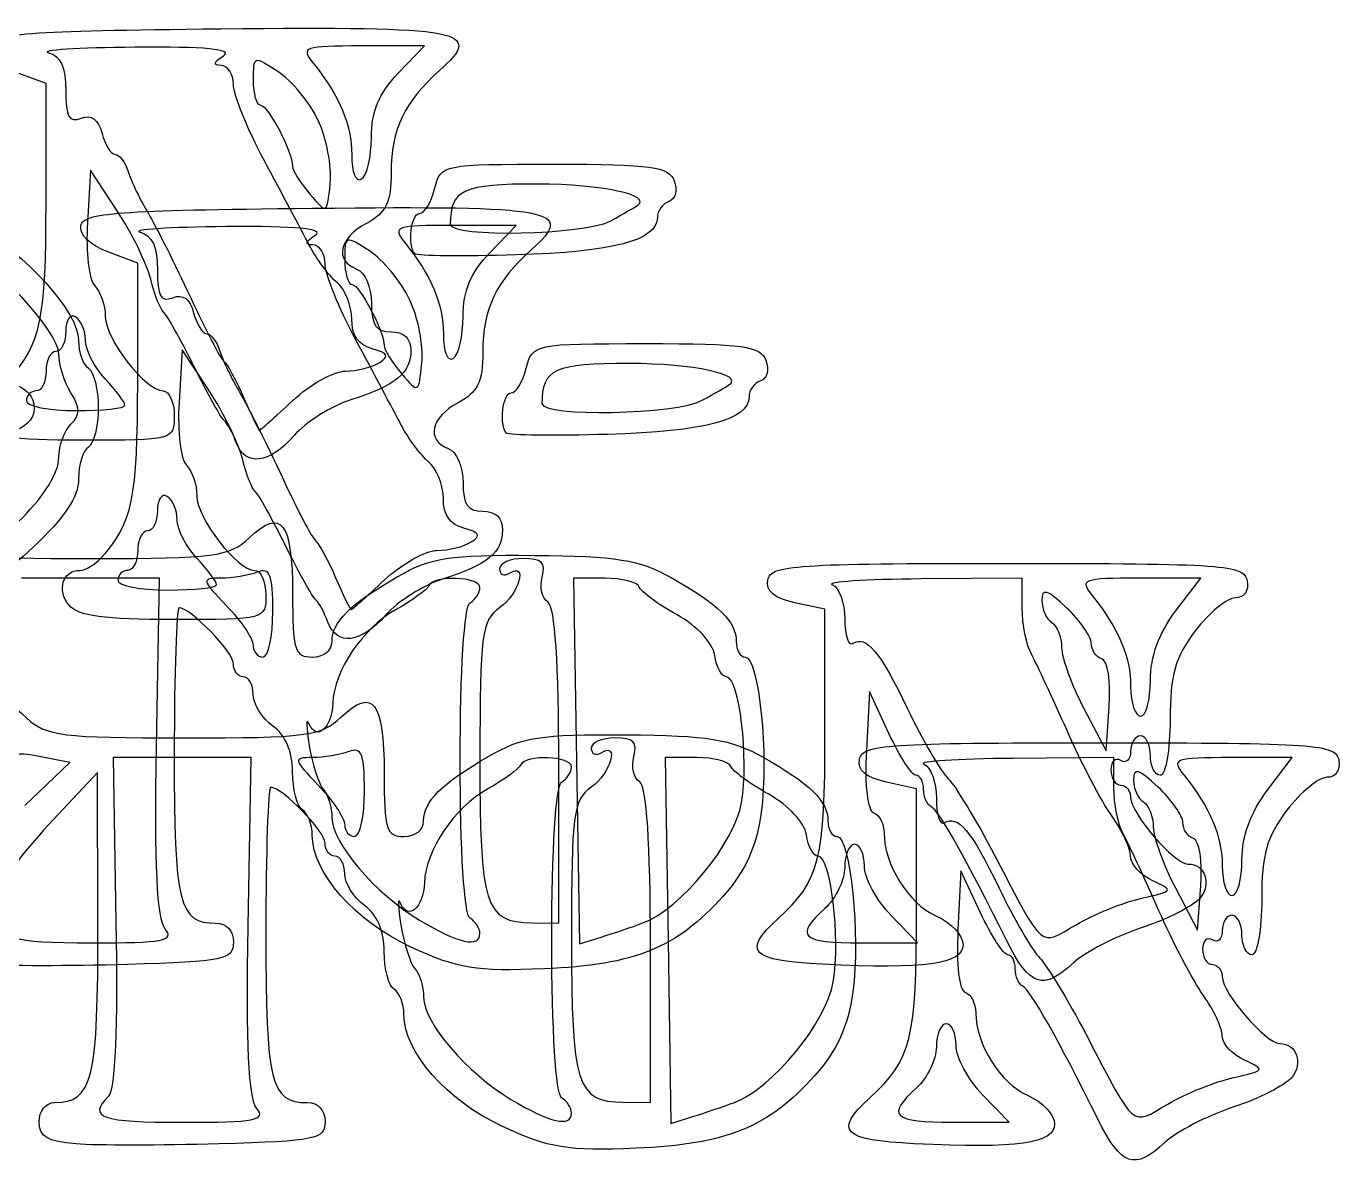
# Model space of a CAD drawing. Extents: x 0.12 to 3.39, y 0.54 to 2.4.
# Drawn here: x 1.0027 to 1.447, y 1.1283 to 1.5153 of the extents above; entities that cross this region are included whole.
import ezdxf

# ---------------------------------------------------------------- set-up
doc = ezdxf.new("R2010")
doc.units = 0
doc.layers.get('0').update_dxf_attribs({"linetype": 'CONTINUOUS'})

msp = doc.modelspace()

# ---------------------------------------------------------------- linework, layer by layer
at = {"color": 7}
for p, q in [((1.137257, 1.508698), (1.116117, 1.508698)), ((1.1283, 1.499348), (1.137257, 1.508698)), ((1.009343, 1.495939), (0.999247, 1.499751)), ((1.009343, 1.455605), (1.009343, 1.495939)), ((1.101281, 1.483597), (1.101281, 1.483597)), ((1.119344, 1.477879), (1.119344, 1.477879)), ((1.024344, 1.466633), (1.023319, 1.448854)), ((1.033379, 1.452933), (1.024344, 1.466633)), ((1.200222, 1.44953), (1.200222, 1.449531)), ((1.168234, 1.448018), (1.147093, 1.448018)), ((1.159277, 1.438668), (1.168234, 1.448018)), ((1.040319, 1.435259), (1.030223, 1.439071)), ((1.134061, 1.43842), (1.134061, 1.43842)), ((1.040319, 1.394925), (1.040319, 1.435259)), ((1.132258, 1.422917), (1.132258, 1.422917)), ((1.15032, 1.417199), (1.15032, 1.417199)), ((1.05532, 1.405953), (1.054295, 1.388174)), ((1.064355, 1.392253), (1.05532, 1.405953)), ((1.03601, 1.38717), (1.03601, 1.38717)), ((1.092677, 1.388698), (1.092677, 1.388698)), ((1.231198, 1.38885), (1.231198, 1.388851)), ((1.165037, 1.37774), (1.165037, 1.37774)), ((1.073648, 1.374527), (1.073649, 1.374527)), ((1.024343, 1.328706), (1.00101, 1.328706)), ((1.047677, 1.328706), (1.024343, 1.328706)), ((1.046689, 1.27173), (1.047677, 1.328706)), ((1.198232, 1.328701), (1.187677, 1.328705)), ((1.187677, 1.328705), (1.188653, 1.266855)), ((1.339343, 1.328698), (1.305177, 1.328434)), ((1.339343, 1.318652), (1.339343, 1.328698)), ((1.399683, 1.328698), (1.378996, 1.328698)), ((1.39118, 1.31755), (1.399683, 1.328698)), ((1.066986, 1.32649), (1.066986, 1.32649)), ((1.123653, 1.328018), (1.123653, 1.328018)), ((1.272677, 1.318168), (1.262492, 1.320405)), ((1.08601, 1.317388), (1.08601, 1.317388)), ((1.272677, 1.276721), (1.272677, 1.318168)), ((1.104625, 1.313847), (1.104625, 1.313847)), ((1.366239, 1.301399), (1.366239, 1.301399)), ((1.382677, 1.294216), (1.382677, 1.294216)), ((1.287677, 1.290364), (1.286655, 1.270427)), ((1.294296, 1.276198), (1.287677, 1.290364)), ((1.360177, 1.284634), (1.367677, 1.270364)), ((1.367677, 1.270364), (1.368739, 1.285288)), ((1.017336, 1.266346), (1.006485, 1.268565)), ((1.006485, 1.268565), (1.006491, 1.268565)), ((1.05532, 1.268026), (1.031986, 1.268026)), ((1.031986, 1.268026), (1.03298, 1.212515)), ((1.078653, 1.268026), (1.05532, 1.268026)), ((1.077665, 1.21105), (1.078653, 1.268026)), ((1.188653, 1.266855), (1.18963, 1.205006)), ((1.229209, 1.268021), (1.218653, 1.268025)), ((1.218653, 1.268025), (1.21963, 1.206175)), ((1.37032, 1.268018), (1.336153, 1.267754)), ((1.37032, 1.257972), (1.37032, 1.268018)), ((1.430659, 1.268018), (1.409973, 1.268018)), ((1.422156, 1.25687), (1.430659, 1.268018)), ((1.002158, 1.251881), (1.017336, 1.266346)), ((1.026733, 1.263018), (1.010193, 1.245285)), ((1.026859, 1.211946), (1.026733, 1.263018)), ((1.182677, 1.212031), (1.182677, 1.265168)), ((1.182677, 1.265168), (1.182677, 1.265168)), ((1.303653, 1.257488), (1.293468, 1.259725)), ((1.116986, 1.256708), (1.116986, 1.256708)), ((1.303653, 1.216041), (1.303653, 1.257488)), ((1.397215, 1.240719), (1.397215, 1.240719)), ((1.413653, 1.233536), (1.413653, 1.233536)), ((1.318653, 1.229684), (1.317631, 1.209747)), ((1.325273, 1.215518), (1.318653, 1.229684)), ((1.391153, 1.223954), (1.398653, 1.209684)), ((1.398653, 1.209684), (1.399715, 1.224608)), ((1.379765, 1.220479), (1.379765, 1.220479)), ((1.303924, 1.205364), (1.294967, 1.214713)), ((1.294967, 1.214713), (1.294967, 1.214713)), ((1.049597, 1.210059), (1.049597, 1.210059)), ((1.17351, 1.212158), (1.182677, 1.212031)), ((1.211113, 1.212116), (1.211114, 1.212116)), ((1.15601, 1.208501), (1.15601, 1.208501)), ((1.18963, 1.205006), (1.196986, 1.207297)), ((1.213653, 1.151351), (1.213653, 1.204488)), ((1.213653, 1.204488), (1.213653, 1.204488)), ((1.21963, 1.206175), (1.220606, 1.144326)), ((1.284967, 1.205364), (1.303924, 1.205364)), ((1.334032, 1.206277), (1.334032, 1.206277)), ((1.410741, 1.159799), (1.410741, 1.159799)), ((1.204486, 1.151478), (1.213653, 1.151351)), ((1.242089, 1.151436), (1.24209, 1.151436)), ((1.3349, 1.144684), (1.325943, 1.154033)), ((1.325943, 1.154033), (1.325943, 1.154033)), ((1.080573, 1.149379), (1.080573, 1.149379)), ((1.186986, 1.147821), (1.186986, 1.147821)), ((1.220606, 1.144326), (1.227963, 1.146617)), ((1.315943, 1.144684), (1.3349, 1.144684)), ((1.365008, 1.145597), (1.365008, 1.145597)), ((1.019487, 1.137386), (1.019487, 1.137386))]:
    msp.add_line(p, q, dxfattribs=at)
for points in [[(1.06838, 1.51449), (1.150838, 1.51534), (1.157625, 1.51405), (1.142377, 1.50042)], [(0.990124, 1.508628), (0.990958, 1.512959), (1.00231, 1.513809), (1.06838, 1.51449)], [(1.039344, 1.50826), (1.020094, 1.508075), (1.006969, 1.507239), (1.010177, 1.5064)], [(1.069344, 1.505364), (1.07273, 1.507552), (1.063046, 1.508487), (1.039344, 1.50826)], [(1.116117, 1.508698), (1.096422, 1.508698), (1.095297, 1.508299), (1.09966, 1.502864)], [(1.010177, 1.5064), (1.014288, 1.505325), (1.01601, 1.501534), (1.01601, 1.493558)], [(1.06851, 1.502082), (1.065732, 1.502115), (1.06601, 1.50321), (1.069344, 1.505364)], [(1.072677, 1.495703), (1.072677, 1.499183), (1.070802, 1.502054), (1.06851, 1.502082)], [(1.087714, 1.500033), (1.079538, 1.50539), (1.079344, 1.505322), (1.079344, 1.497108)], [(1.09966, 1.502864), (1.108628, 1.491695), (1.112677, 1.482056), (1.112677, 1.471879)], [(1.101281, 1.483597), (1.098423, 1.489621), (1.092318, 1.497017), (1.087714, 1.500033)], [(1.119344, 1.477879), (1.119344, 1.486491), (1.121936, 1.492706), (1.1283, 1.499348)], [(1.142377, 1.50042), (1.130522, 1.489823), (1.12601, 1.480325), (1.12601, 1.465969)], [(1.01601, 1.493558), (1.01601, 1.484675), (1.017129, 1.482669), (1.021209, 1.484235)], [(1.083145, 1.469869), (1.077387, 1.480597), (1.072677, 1.492222), (1.072677, 1.495703)], [(1.079344, 1.497108), (1.079344, 1.492482), (1.080469, 1.488686), (1.081844, 1.488672)], [(1.081844, 1.488672), (1.084384, 1.488649), (1.092677, 1.472876), (1.092677, 1.468071)], [(1.021209, 1.484235), (1.024682, 1.485568), (1.027024, 1.483873), (1.028264, 1.47913)], [(1.105411, 1.46218), (1.105998, 1.467936), (1.10414, 1.477573), (1.101281, 1.483597)], [(1.028264, 1.47913), (1.029286, 1.475226), (1.031271, 1.472031), (1.032677, 1.472031)], [(1.11601, 1.463698), (1.117844, 1.464831), (1.119344, 1.471212), (1.119344, 1.477879)], [(1.032677, 1.472031), (1.034083, 1.472031), (1.036065, 1.469406), (1.037083, 1.466198)], [(1.112677, 1.471879), (1.112677, 1.4659), (1.114064, 1.462495), (1.11601, 1.463698)], [(1.098214, 1.441548), (1.095683, 1.446397), (1.088902, 1.459142), (1.083145, 1.469869)], [(1.092677, 1.468071), (1.092677, 1.466624), (1.095302, 1.462352), (1.09851, 1.458577)], [(1.140712, 1.460364), (1.142791, 1.468649), (1.143025, 1.468698), (1.181178, 1.468698)], [(1.181178, 1.468698), (1.214131, 1.468698), (1.219858, 1.467902), (1.221714, 1.463064)], [(1.037083, 1.466198), (1.0381, 1.462989), (1.041178, 1.456614), (1.043922, 1.452031)], [(1.09851, 1.458577), (1.104297, 1.451769), (1.104352, 1.451798), (1.105411, 1.46218)], [(1.12601, 1.465969), (1.12601, 1.455711), (1.124347, 1.452264), (1.117677, 1.448694)], [(1.175533, 1.46198), (1.150248, 1.462035), (1.14601, 1.460085), (1.14601, 1.448425)], [(1.209247, 1.454712), (1.214631, 1.458191), (1.197258, 1.461936), (1.175533, 1.46198)], [(1.221714, 1.463064), (1.222921, 1.459919), (1.222138, 1.456852), (1.219943, 1.45612)], [(1.135648, 1.452031), (1.137283, 1.452031), (1.139562, 1.455781), (1.140712, 1.460364)], [(0.997081, 1.396323), (1.007544, 1.407763), (1.009343, 1.41646), (1.009343, 1.455605)], [(1.021101, 1.447948), (1.021934, 1.452279), (1.033287, 1.453129), (1.099357, 1.45381)], [(1.099357, 1.45381), (1.181814, 1.45466), (1.188601, 1.45337), (1.173354, 1.43974)], [(1.200222, 1.449531), (1.204322, 1.451823), (1.208383, 1.454154), (1.209247, 1.454712)], [(1.219943, 1.45612), (1.21778, 1.455399), (1.21601, 1.452937), (1.21601, 1.45065)], [(1.023319, 1.448854), (1.022756, 1.439076), (1.023881, 1.429489), (1.025819, 1.427551)], [(1.044726, 1.429797), (1.043454, 1.434987), (1.038348, 1.445398), (1.033379, 1.452933)], [(1.043922, 1.452031), (1.046666, 1.447448), (1.053063, 1.434698), (1.058137, 1.423698)], [(1.117677, 1.448694), (1.108364, 1.44371), (1.106735, 1.436152), (1.114343, 1.433232)], [(1.134061, 1.43842), (1.131416, 1.441073), (1.132694, 1.452031), (1.135648, 1.452031)], [(1.14601, 1.448425), (1.14601, 1.443817), (1.191664, 1.444748), (1.200222, 1.44953)], [(1.21601, 1.45065), (1.21601, 1.442923), (1.201155, 1.438993), (1.168227, 1.43801)], [(0.985169, 1.448194), (1.002533, 1.43832), (1.02032, 1.418602), (1.02032, 1.409229)], [(1.030223, 1.439071), (1.024122, 1.441373), (1.020512, 1.444886), (1.021101, 1.447948)], [(1.07032, 1.44758), (1.05107, 1.447395), (1.037945, 1.446559), (1.041153, 1.44572)], [(1.041153, 1.44572), (1.045264, 1.444645), (1.046986, 1.440854), (1.046986, 1.432878)], [(1.10032, 1.444684), (1.103706, 1.446872), (1.094022, 1.447807), (1.07032, 1.44758)], [(1.099486, 1.441402), (1.096709, 1.441435), (1.096986, 1.44253), (1.10032, 1.444684)], [(1.11869, 1.439353), (1.110514, 1.44471), (1.11032, 1.444642), (1.11032, 1.436428)], [(1.147093, 1.448018), (1.127398, 1.448018), (1.126273, 1.447619), (1.130636, 1.442184)], [(1.107746, 1.42864), (1.105034, 1.430891), (1.100745, 1.4367), (1.098214, 1.441548)], [(1.103653, 1.435023), (1.103653, 1.438503), (1.101778, 1.441374), (1.099486, 1.441402)], [(1.130636, 1.442184), (1.139604, 1.431015), (1.143653, 1.421376), (1.143653, 1.411199)], [(1.013653, 1.404504), (1.013653, 1.41225), (0.991165, 1.436242), (0.980831, 1.439522)], [(1.11032, 1.436428), (1.11032, 1.431802), (1.111445, 1.428006), (1.11282, 1.427992)], [(1.132258, 1.422917), (1.129399, 1.428941), (1.123294, 1.436337), (1.11869, 1.439353)], [(1.168227, 1.43801), (1.150197, 1.437472), (1.134822, 1.437656), (1.134061, 1.43842)], [(1.15032, 1.417199), (1.15032, 1.425811), (1.152913, 1.432026), (1.159277, 1.438668)], [(1.173354, 1.43974), (1.161498, 1.429143), (1.156986, 1.419645), (1.156986, 1.405289)], [(1.046986, 1.432878), (1.046986, 1.423995), (1.048105, 1.421989), (1.052185, 1.423555)], [(1.114121, 1.409189), (1.108364, 1.419917), (1.103653, 1.431542), (1.103653, 1.435023)], [(1.114343, 1.433232), (1.117193, 1.432139), (1.119343, 1.427167), (1.119343, 1.42167)], [(1.025819, 1.427551), (1.027757, 1.425613), (1.029345, 1.420952), (1.029347, 1.417194)], [(1.049068, 1.418694), (1.047951, 1.41961), (1.045997, 1.424607), (1.044726, 1.429797)], [(1.112677, 1.416311), (1.112677, 1.420841), (1.110458, 1.426389), (1.107746, 1.42864)], [(1.11282, 1.427992), (1.115361, 1.427969), (1.123653, 1.412196), (1.123653, 1.407391)], [(1.052185, 1.423555), (1.055658, 1.424888), (1.058001, 1.423193), (1.059241, 1.41845)], [(1.058137, 1.423698), (1.063211, 1.412698), (1.068304, 1.402948), (1.069453, 1.402031)], [(1.136387, 1.4015), (1.136974, 1.407256), (1.135116, 1.416893), (1.132258, 1.422917)], [(1.019344, 1.417031), (1.01751, 1.418164), (1.01601, 1.416002), (1.01601, 1.412228)], [(1.059344, 1.40036), (1.05481, 1.409527), (1.050186, 1.417777), (1.049068, 1.418694)], [(1.059241, 1.41845), (1.060262, 1.414546), (1.062247, 1.411351), (1.063653, 1.411351)], [(1.119343, 1.42167), (1.119343, 1.414249), (1.120879, 1.412027), (1.12601, 1.412027)], [(1.022677, 1.409129), (1.022677, 1.412342), (1.021177, 1.415898), (1.019344, 1.417031)], [(1.029347, 1.417194), (1.029351, 1.409596), (1.043, 1.392027), (1.048898, 1.392027)], [(1.119625, 1.406256), (1.114948, 1.40748), (1.112677, 1.410765), (1.112677, 1.416311)], [(1.146986, 1.403018), (1.14882, 1.404151), (1.15032, 1.410532), (1.15032, 1.417199)], [(1.01601, 1.412228), (1.01601, 1.408453), (1.01451, 1.405364), (1.012677, 1.405364)], [(1.02032, 1.409229), (1.02032, 1.405112), (1.02182, 1.400817), (1.023653, 1.399684)], [(1.029344, 1.396132), (1.025677, 1.400068), (1.022677, 1.405917), (1.022677, 1.409129)], [(1.063653, 1.411351), (1.065059, 1.411351), (1.067041, 1.408726), (1.068059, 1.405518)], [(1.12919, 1.380868), (1.12666, 1.385717), (1.119879, 1.398462), (1.114121, 1.409189)], [(1.12601, 1.412027), (1.130309, 1.412027), (1.132677, 1.409805), (1.132677, 1.405768)], [(1.143653, 1.411199), (1.143653, 1.40522), (1.14504, 1.401815), (1.146986, 1.403018)], [(1.012677, 1.405364), (1.010844, 1.405364), (1.009344, 1.402364), (1.009344, 1.398698)], [(1.017736, 1.391389), (1.015491, 1.394985), (1.013653, 1.400887), (1.013653, 1.404504)], [(1.068059, 1.405518), (1.069077, 1.402309), (1.072154, 1.395934), (1.074898, 1.391351)], [(1.132677, 1.405768), (1.132677, 1.398028), (1.127793, 1.394006), (1.112371, 1.389044)], [(1.122125, 1.401619), (1.125507, 1.403763), (1.124908, 1.404875), (1.119625, 1.406256)], [(1.123653, 1.407391), (1.123653, 1.405944), (1.126278, 1.401672), (1.129486, 1.397897)], [(1.156986, 1.405289), (1.156986, 1.395031), (1.155323, 1.391584), (1.148653, 1.388014)], [(1.171688, 1.399684), (1.173768, 1.407969), (1.174001, 1.408018), (1.212154, 1.408018)], [(1.212154, 1.408018), (1.245108, 1.408018), (1.250834, 1.407222), (1.25269, 1.402384)], [(1.069542, 1.382027), (1.068466, 1.382944), (1.063877, 1.391194), (1.059344, 1.40036)], [(1.069453, 1.402031), (1.070603, 1.401114), (1.073665, 1.395489), (1.076258, 1.389531)], [(1.110529, 1.398749), (1.11446, 1.398771), (1.119679, 1.400069), (1.122125, 1.401619)], [(1.129486, 1.397897), (1.135273, 1.391089), (1.135328, 1.391118), (1.136387, 1.4015)], [(1.206509, 1.4013), (1.181224, 1.401355), (1.176986, 1.399405), (1.176986, 1.387745)], [(1.240223, 1.394032), (1.245607, 1.397511), (1.228234, 1.401256), (1.206509, 1.4013)], [(1.25269, 1.402384), (1.253897, 1.399239), (1.253115, 1.396172), (1.250919, 1.39544)], [(0.989523, 1.391888), (0.994957, 1.397321), (1.00532, 1.393659), (1.00532, 1.386305)], [(1.009344, 1.398698), (1.009344, 1.395031), (1.007844, 1.392031), (1.00601, 1.392031)], [(1.023653, 1.399684), (1.025487, 1.398551), (1.026987, 1.392551), (1.026987, 1.386351)], [(1.03601, 1.38717), (1.03601, 1.388164), (1.03301, 1.392196), (1.029344, 1.396132)], [(1.092677, 1.388698), (1.098565, 1.394198), (1.106598, 1.398721), (1.110529, 1.398749)], [(1.166625, 1.391351), (1.168259, 1.391351), (1.170538, 1.395101), (1.171688, 1.399684)], [(1.250919, 1.39544), (1.248756, 1.394719), (1.246986, 1.392257), (1.246986, 1.38997)], [(1.00601, 1.392031), (1.004177, 1.392031), (1.002677, 1.390531), (1.002677, 1.388698)], [(1.017736, 1.380767), (1.020958, 1.383989), (1.020958, 1.38623), (1.017736, 1.391389)], [(1.028058, 1.335643), (1.038521, 1.347083), (1.040319, 1.35578), (1.040319, 1.394925)], [(1.048898, 1.392027), (1.050976, 1.392027), (1.052677, 1.388277), (1.052677, 1.383694)], [(1.075702, 1.369117), (1.074431, 1.374307), (1.069325, 1.384718), (1.064355, 1.392253)], [(1.074898, 1.391351), (1.077643, 1.386768), (1.084039, 1.374018), (1.089113, 1.363018)], [(1.165037, 1.37774), (1.162392, 1.380393), (1.16367, 1.391351), (1.166625, 1.391351)], [(1.231198, 1.388851), (1.235298, 1.391143), (1.239359, 1.393474), (1.240223, 1.394032)], [(1.002677, 1.388698), (1.002677, 1.386864), (1.010177, 1.385364), (1.019344, 1.385364)], [(1.019344, 1.385364), (1.02851, 1.385364), (1.03601, 1.386176), (1.03601, 1.38717)], [(1.054295, 1.388174), (1.053732, 1.378396), (1.054858, 1.368809), (1.056795, 1.366871)], [(1.076258, 1.389531), (1.07885, 1.383573), (1.081196, 1.378698), (1.081471, 1.378698)], [(1.081471, 1.378698), (1.081747, 1.378698), (1.086789, 1.383198), (1.092677, 1.388698)], [(1.112371, 1.389044), (1.105786, 1.386925), (1.097171, 1.38148), (1.093226, 1.376943)], [(1.148653, 1.388014), (1.13934, 1.38303), (1.137711, 1.375472), (1.145319, 1.372552)], [(1.176986, 1.387745), (1.176986, 1.383137), (1.222641, 1.384068), (1.231198, 1.38885)], [(1.246986, 1.38997), (1.246986, 1.382243), (1.232131, 1.378313), (1.199204, 1.37733)], [(1.00532, 1.386305), (1.00532, 1.377826), (0.991225, 1.375112), (0.988196, 1.383008)], [(1.052677, 1.383694), (1.052677, 1.375397), (1.052538, 1.37536), (1.021418, 1.37536)], [(1.026987, 1.386351), (1.026987, 1.38015), (1.025487, 1.37415), (1.023653, 1.373017)], [(1.073649, 1.374527), (1.072465, 1.377735), (1.070617, 1.38111), (1.069542, 1.382027)], [(1.021418, 1.37536), (0.998117, 1.37536), (0.989134, 1.376596), (0.986131, 1.380214)], [(1.013653, 1.369573), (1.013653, 1.373484), (1.015491, 1.378522), (1.017736, 1.380767)], [(1.138722, 1.36796), (1.13601, 1.370211), (1.131721, 1.37602), (1.12919, 1.380868)], [(1.199204, 1.37733), (1.181174, 1.376792), (1.165799, 1.376976), (1.165037, 1.37774)], [(1.093226, 1.376943), (1.084834, 1.36729), (1.076689, 1.366285), (1.073648, 1.374527)], [(0.973137, 1.328128), (0.994648, 1.339666), (1.013653, 1.359107), (1.013653, 1.369573)], [(1.023653, 1.373017), (1.02182, 1.371884), (1.02032, 1.367025), (1.02032, 1.36222)], [(1.080045, 1.358014), (1.078927, 1.35893), (1.076973, 1.363927), (1.075702, 1.369117)], [(1.145319, 1.372552), (1.14817, 1.371459), (1.150319, 1.366487), (1.150319, 1.36099)], [(1.056795, 1.366871), (1.058734, 1.364933), (1.060321, 1.360272), (1.060323, 1.356514)], [(1.143653, 1.355631), (1.143653, 1.360161), (1.141434, 1.365709), (1.138722, 1.36796)], [(1.02032, 1.36222), (1.02032, 1.356118), (1.015656, 1.34914), (1.004857, 1.339083)], [(1.089113, 1.363018), (1.094187, 1.352018), (1.09928, 1.342268), (1.10043, 1.341351)], [(1.150319, 1.36099), (1.150319, 1.353569), (1.151856, 1.351347), (1.156986, 1.351347)], [(1.05032, 1.356351), (1.048486, 1.357484), (1.046986, 1.355322), (1.046986, 1.351548)], [(1.053653, 1.348449), (1.053653, 1.351662), (1.052153, 1.355218), (1.05032, 1.356351)], [(1.060323, 1.356514), (1.060327, 1.348916), (1.073976, 1.331347), (1.079874, 1.331347)], [(1.09032, 1.33968), (1.085786, 1.348847), (1.081162, 1.357097), (1.080045, 1.358014)], [(1.150602, 1.345576), (1.145924, 1.3468), (1.143653, 1.350085), (1.143653, 1.355631)], [(1.046986, 1.351548), (1.046986, 1.347773), (1.045486, 1.344684), (1.043653, 1.344684)], [(1.078049, 1.34238), (1.088912, 1.352586), (1.092677, 1.347727), (1.092677, 1.323501)], [(1.156986, 1.351347), (1.161286, 1.351347), (1.163653, 1.349125), (1.163653, 1.345088)], [(1.06032, 1.335452), (1.056653, 1.339388), (1.053653, 1.345237), (1.053653, 1.348449)], [(0.971909, 1.342031), (0.978345, 1.336036), (0.983673, 1.335364), (1.024823, 1.335364)], [(1.024823, 1.335364), (1.066752, 1.335364), (1.071206, 1.335951), (1.078049, 1.34238)], [(1.043653, 1.344684), (1.04182, 1.344684), (1.04032, 1.341684), (1.04032, 1.338018)], [(1.163653, 1.345088), (1.163653, 1.337348), (1.158769, 1.333326), (1.143347, 1.328364)], [(1.153102, 1.340939), (1.156484, 1.343083), (1.155884, 1.344195), (1.150602, 1.345576)], [(1.004857, 1.339083), (0.996353, 1.331164), (0.987686, 1.324684), (0.985598, 1.324684)], [(1.04032, 1.338018), (1.04032, 1.334351), (1.03882, 1.331351), (1.036986, 1.331351)], [(1.100518, 1.321347), (1.099442, 1.322264), (1.094854, 1.330514), (1.09032, 1.33968)], [(1.10043, 1.341351), (1.10158, 1.340434), (1.104642, 1.334809), (1.107234, 1.328851)], [(1.123653, 1.328018), (1.129541, 1.333518), (1.137574, 1.338041), (1.141506, 1.338069)], [(1.141506, 1.338069), (1.145437, 1.338091), (1.150655, 1.339389), (1.153102, 1.340939)], [(1.020754, 1.331347), (1.02261, 1.331347), (1.025897, 1.33328), (1.028058, 1.335643)], [(1.066986, 1.32649), (1.066986, 1.327484), (1.063986, 1.331516), (1.06032, 1.335452)], [(1.128097, 1.329181), (1.13926, 1.335665), (1.145533, 1.336646), (1.174369, 1.33642)], [(1.170698, 1.335364), (1.166286, 1.335364), (1.162677, 1.333776), (1.162677, 1.331834)], [(1.16601, 1.330364), (1.172393, 1.334309), (1.169296, 1.323469), (1.162677, 1.318698)], [(1.177074, 1.329074), (1.17835, 1.333952), (1.176919, 1.335364), (1.170698, 1.335364)], [(1.174369, 1.33642), (1.202113, 1.336202), (1.209898, 1.334939), (1.220616, 1.328919)], [(1.253371, 1.32817), (1.254328, 1.333135), (1.262575, 1.333698), (1.334345, 1.333698)], [(1.334345, 1.333698), (1.407798, 1.333698), (1.414344, 1.333226), (1.415376, 1.327864)], [(1.017107, 1.319534), (1.012891, 1.324614), (1.01497, 1.331347), (1.020754, 1.331347)], [(1.036986, 1.331351), (1.035153, 1.331351), (1.033653, 1.329851), (1.033653, 1.328018)], [(1.068447, 1.328698), (1.061774, 1.328698), (1.061869, 1.32824), (1.070387, 1.319348)], [(1.080738, 1.330721), (1.077838, 1.329608), (1.072307, 1.328698), (1.068447, 1.328698)], [(1.079874, 1.331347), (1.081952, 1.331347), (1.083653, 1.327597), (1.083653, 1.323014)], [(1.08601, 1.317388), (1.08601, 1.330021), (1.085076, 1.332385), (1.080738, 1.330721)], [(1.106011, 1.307269), (1.106011, 1.313937), (1.111882, 1.319763), (1.128097, 1.329181)], [(1.107234, 1.328851), (1.109826, 1.322893), (1.112172, 1.318018), (1.112448, 1.318018)], [(1.15601, 1.325561), (1.15601, 1.329264), (1.140407, 1.329841), (1.138788, 1.326198)], [(1.162677, 1.331834), (1.162677, 1.329893), (1.164177, 1.329231), (1.16601, 1.330364)], [(1.179053, 1.320544), (1.17706, 1.321775), (1.17617, 1.325614), (1.177074, 1.329074)], [(1.209899, 1.325716), (1.209288, 1.327356), (1.204038, 1.328699), (1.198232, 1.328701)], [(1.220616, 1.328919), (1.236662, 1.319906), (1.242677, 1.314004), (1.242677, 1.307269)], [(1.378996, 1.328698), (1.359733, 1.328698), (1.358632, 1.328296), (1.362993, 1.322864)], [(1.033653, 1.328018), (1.033653, 1.326184), (1.041153, 1.324684), (1.05032, 1.324684)], [(1.05032, 1.324684), (1.059486, 1.324684), (1.066986, 1.325496), (1.066986, 1.32649)], [(1.112448, 1.318018), (1.112723, 1.318018), (1.117765, 1.322518), (1.123653, 1.328018)], [(1.143347, 1.328364), (1.136763, 1.326245), (1.128147, 1.3208), (1.124203, 1.316263)], [(1.138788, 1.326198), (1.138177, 1.324823), (1.133177, 1.321182), (1.127677, 1.318107)], [(1.152677, 1.320364), (1.15451, 1.321497), (1.15601, 1.323836), (1.15601, 1.325561)], [(1.222677, 1.316283), (1.21626, 1.319831), (1.21051, 1.324076), (1.209899, 1.325716)], [(1.262492, 1.320405), (1.255423, 1.321957), (1.252632, 1.324334), (1.253371, 1.32817)], [(1.305177, 1.328434), (1.286385, 1.32829), (1.272885, 1.327414), (1.275177, 1.32649)], [(1.275177, 1.32649), (1.277469, 1.325565), (1.279344, 1.320345), (1.279344, 1.31489)], [(1.354343, 1.318698), (1.34768, 1.324957), (1.34601, 1.325447), (1.34601, 1.321142)], [(1.415376, 1.327864), (1.416049, 1.324371), (1.414463, 1.322031), (1.411425, 1.322031)], [(1.083653, 1.323014), (1.083653, 1.314717), (1.083514, 1.31468), (1.052394, 1.31468)], [(1.092677, 1.323501), (1.092677, 1.304253), (1.093367, 1.302031), (1.099344, 1.302031)], [(1.104625, 1.313847), (1.103441, 1.317055), (1.101593, 1.32043), (1.100518, 1.321347)], [(1.149344, 1.267031), (1.149344, 1.297617), (1.150688, 1.319135), (1.152677, 1.320364)], [(1.182677, 1.265168), (1.182677, 1.299835), (1.181417, 1.319083), (1.179053, 1.320544)], [(1.34601, 1.321142), (1.34601, 1.318181), (1.34751, 1.314831), (1.349343, 1.313698)], [(1.362993, 1.322864), (1.371921, 1.311744), (1.37601, 1.302073), (1.37601, 1.292076)], [(1.411425, 1.322031), (1.408633, 1.322031), (1.402523, 1.317014), (1.397847, 1.310883)], [(1.052394, 1.31468), (1.029093, 1.31468), (1.02011, 1.315916), (1.017107, 1.319534)], [(1.054318, 1.318698), (1.053416, 1.318698), (1.052677, 1.296498), (1.052677, 1.269364)], [(1.072677, 1.299763), (1.072677, 1.303772), (1.058205, 1.318698), (1.054318, 1.318698)], [(1.070387, 1.319348), (1.075313, 1.314207), (1.079344, 1.308207), (1.079344, 1.306015)], [(1.082677, 1.302031), (1.08451, 1.302031), (1.08601, 1.308941), (1.08601, 1.317388)], [(1.124203, 1.316263), (1.11581, 1.30661), (1.107665, 1.305605), (1.104625, 1.313847)], [(1.127677, 1.318107), (1.116402, 1.311804), (1.106618, 1.297321), (1.106254, 1.286395)], [(1.162677, 1.318698), (1.156563, 1.314291), (1.15601, 1.310069), (1.15601, 1.267821)], [(1.235409, 1.302598), (1.234795, 1.306764), (1.229397, 1.312566), (1.222677, 1.316283)], [(1.342552, 1.302819), (1.340787, 1.306002), (1.339343, 1.313127), (1.339343, 1.318652)], [(1.362677, 1.306728), (1.362677, 1.309005), (1.358927, 1.314392), (1.354343, 1.318698)], [(1.382677, 1.294216), (1.382677, 1.302143), (1.385648, 1.310298), (1.39118, 1.31755)], [(1.279344, 1.31489), (1.279344, 1.309434), (1.28054, 1.30571), (1.282003, 1.306614)], [(1.349343, 1.313698), (1.351177, 1.312564), (1.352677, 1.308772), (1.352677, 1.30527)], [(1.397847, 1.310883), (1.391048, 1.301969), (1.389344, 1.295956), (1.389344, 1.280883)], [(1.099344, 1.302031), (1.103182, 1.302031), (1.106011, 1.304253), (1.106011, 1.307269)], [(1.242677, 1.307269), (1.242677, 1.304388), (1.244069, 1.302031), (1.245771, 1.302031)], [(1.282003, 1.306614), (1.286645, 1.309483), (1.291073, 1.304219), (1.300586, 1.284517)], [(1.366239, 1.301399), (1.36428, 1.302052), (1.362677, 1.30445), (1.362677, 1.306728)], [(1.079344, 1.306015), (1.079344, 1.303824), (1.080844, 1.302031), (1.082677, 1.302031)], [(1.239371, 1.295364), (1.237778, 1.295364), (1.235994, 1.298619), (1.235409, 1.302598)], [(1.245771, 1.302031), (1.250315, 1.302031), (1.25373, 1.268474), (1.251119, 1.249487)], [(1.3545, 1.27715), (1.349693, 1.288085), (1.344316, 1.299636), (1.342552, 1.302819)], [(1.352677, 1.30527), (1.352677, 1.301768), (1.356052, 1.292482), (1.360177, 1.284634)], [(1.076011, 1.295364), (1.074177, 1.295364), (1.072677, 1.297344), (1.072677, 1.299763)], [(1.368739, 1.285288), (1.369348, 1.293844), (1.368281, 1.300718), (1.366239, 1.301399)], [(1.079344, 1.289434), (1.079344, 1.292695), (1.077844, 1.295364), (1.076011, 1.295364)], [(1.244478, 1.252825), (1.247005, 1.267783), (1.243694, 1.295364), (1.239371, 1.295364)], [(1.379344, 1.282031), (1.381177, 1.282031), (1.382677, 1.287514), (1.382677, 1.294216)], [(0.985262, 1.277905), (0.991424, 1.289821), (0.993383, 1.290204), (1.002886, 1.281351)], [(1.086011, 1.278698), (1.082344, 1.28134), (1.079344, 1.286172), (1.079344, 1.289434)], [(1.109025, 1.2817), (1.119888, 1.291906), (1.123653, 1.287047), (1.123653, 1.262821)], [(1.37601, 1.292076), (1.37601, 1.286551), (1.37751, 1.282031), (1.379344, 1.282031)], [(1.106254, 1.286395), (1.10597, 1.277897), (1.100704, 1.273403), (1.098187, 1.27951)], [(1.300586, 1.284517), (1.30568, 1.273968), (1.311871, 1.263313), (1.314344, 1.26084)], [(1.002886, 1.281351), (1.009321, 1.275356), (1.014649, 1.274684), (1.055799, 1.274684)], [(1.055799, 1.274684), (1.097729, 1.274684), (1.102182, 1.275271), (1.109025, 1.2817)], [(1.098187, 1.27951), (1.097238, 1.281813), (1.097308, 1.278448), (1.098343, 1.272031)], [(1.389344, 1.280883), (1.389344, 1.270514), (1.387844, 1.262031), (1.386011, 1.262031)], [(1.092677, 1.263159), (1.092677, 1.270069), (1.090302, 1.275604), (1.086011, 1.278698)], [(1.159073, 1.268501), (1.170236, 1.274985), (1.176509, 1.275966), (1.205346, 1.27574)], [(1.205346, 1.27574), (1.23309, 1.275522), (1.240874, 1.274259), (1.251592, 1.268239)], [(1.256844, 1.213628), (1.270897, 1.226386), (1.272677, 1.233479), (1.272677, 1.276721)], [(1.303463, 1.262031), (1.302062, 1.262031), (1.297937, 1.268406), (1.294296, 1.276198)], [(1.369625, 1.248303), (1.366113, 1.253235), (1.359306, 1.266216), (1.3545, 1.27715)], [(1.379344, 1.275364), (1.377511, 1.275364), (1.376011, 1.273026), (1.376011, 1.270168)], [(1.382677, 1.268698), (1.382677, 1.272364), (1.381177, 1.275364), (1.379344, 1.275364)], [(1.006491, 1.268565), (0.993311, 1.271261), (0.987249, 1.265007), (0.987093, 1.24855)], [(1.049597, 1.210059), (1.04687, 1.213345), (1.045997, 1.231842), (1.046689, 1.27173)], [(1.098343, 1.272031), (1.099378, 1.265614), (1.101526, 1.258939), (1.103117, 1.257198)], [(1.116986, 1.256708), (1.116986, 1.269341), (1.116052, 1.271705), (1.111714, 1.270041)], [(1.201674, 1.274684), (1.197263, 1.274684), (1.193653, 1.273096), (1.193653, 1.271154)], [(1.196986, 1.269684), (1.20337, 1.273629), (1.200272, 1.262789), (1.193653, 1.258018)], [(1.193653, 1.271154), (1.193653, 1.269213), (1.195153, 1.268551), (1.196986, 1.269684)], [(1.208051, 1.268394), (1.209326, 1.273272), (1.207895, 1.274684), (1.201674, 1.274684)], [(1.284347, 1.26749), (1.285304, 1.272455), (1.293551, 1.273018), (1.365321, 1.273018)], [(1.365321, 1.273018), (1.438775, 1.273018), (1.44532, 1.272546), (1.446353, 1.267184)], [(1.052677, 1.269364), (1.052677, 1.218409), (1.054235, 1.212031), (1.066677, 1.212031)], [(1.099423, 1.268018), (1.09275, 1.268018), (1.092845, 1.26756), (1.101363, 1.258668)], [(1.111714, 1.270041), (1.108814, 1.268928), (1.103283, 1.268018), (1.099423, 1.268018)], [(1.136987, 1.246589), (1.136987, 1.253257), (1.142858, 1.259083), (1.159073, 1.268501)], [(1.152677, 1.213698), (1.150688, 1.214927), (1.149344, 1.236445), (1.149344, 1.267031)], [(1.15601, 1.267821), (1.15601, 1.21774), (1.157696, 1.212377), (1.17351, 1.212158)], [(1.186986, 1.264881), (1.186986, 1.268584), (1.171384, 1.269161), (1.169764, 1.265518)], [(1.210029, 1.259864), (1.208036, 1.261095), (1.207146, 1.264934), (1.208051, 1.268394)], [(1.240875, 1.265036), (1.240264, 1.266676), (1.235014, 1.268019), (1.229209, 1.268021)], [(1.251592, 1.268239), (1.267639, 1.259226), (1.273653, 1.253324), (1.273653, 1.246589)], [(1.293468, 1.259725), (1.2864, 1.261277), (1.283608, 1.263654), (1.284347, 1.26749)], [(1.286655, 1.270427), (1.286042, 1.258489), (1.287046, 1.250019), (1.289155, 1.249316)], [(1.336153, 1.267754), (1.317361, 1.26761), (1.303861, 1.266734), (1.306153, 1.26581)], [(1.372677, 1.267031), (1.370844, 1.268164), (1.369344, 1.266753), (1.369344, 1.263894)], [(1.376011, 1.270168), (1.376011, 1.267309), (1.374511, 1.265898), (1.372677, 1.267031)], [(1.386011, 1.262031), (1.384177, 1.262031), (1.382677, 1.265031), (1.382677, 1.268698)], [(1.409973, 1.268018), (1.39071, 1.268018), (1.389609, 1.267616), (1.39397, 1.262184)], [(1.446353, 1.267184), (1.447025, 1.263691), (1.445439, 1.261351), (1.442401, 1.261351)], [(1.096011, 1.250364), (1.094177, 1.251497), (1.092677, 1.257255), (1.092677, 1.263159)], [(1.123653, 1.262821), (1.123653, 1.243573), (1.124343, 1.241351), (1.13032, 1.241351)], [(1.169764, 1.265518), (1.169153, 1.264143), (1.164153, 1.260502), (1.158653, 1.257427)], [(1.183653, 1.259684), (1.185486, 1.260817), (1.186986, 1.263156), (1.186986, 1.264881)], [(1.253653, 1.255603), (1.247236, 1.259151), (1.241486, 1.263396), (1.240875, 1.265036)], [(1.30601, 1.257309), (1.30601, 1.259906), (1.304864, 1.262031), (1.303463, 1.262031)], [(1.306153, 1.26581), (1.308445, 1.264885), (1.31032, 1.259665), (1.31032, 1.25421)], [(1.369344, 1.263894), (1.369344, 1.261036), (1.370844, 1.258698), (1.372677, 1.258698)], [(1.38532, 1.258018), (1.378657, 1.264277), (1.376986, 1.264767), (1.376986, 1.260462)], [(1.39397, 1.262184), (1.402897, 1.251064), (1.406986, 1.241393), (1.406986, 1.231396)], [(1.085295, 1.258018), (1.084392, 1.258018), (1.083653, 1.235818), (1.083653, 1.208684)], [(1.103653, 1.239083), (1.103653, 1.243092), (1.089182, 1.258018), (1.085295, 1.258018)], [(1.101363, 1.258668), (1.106289, 1.253527), (1.11032, 1.247527), (1.11032, 1.245335)], [(1.18032, 1.206351), (1.18032, 1.236937), (1.181665, 1.258455), (1.183653, 1.259684)], [(1.193653, 1.258018), (1.18754, 1.253611), (1.186986, 1.249389), (1.186986, 1.207141)], [(1.213653, 1.204488), (1.213653, 1.239155), (1.212394, 1.258403), (1.210029, 1.259864)], [(1.314344, 1.26084), (1.316817, 1.258367), (1.323862, 1.246748), (1.330001, 1.235021)], [(1.373528, 1.242139), (1.371763, 1.245322), (1.37032, 1.252447), (1.37032, 1.257972)], [(1.372677, 1.258698), (1.374511, 1.258698), (1.376012, 1.256823), (1.376015, 1.254531)], [(1.376986, 1.260462), (1.376986, 1.257501), (1.378486, 1.254151), (1.38032, 1.253018)], [(1.393653, 1.246048), (1.393653, 1.248325), (1.389903, 1.253712), (1.38532, 1.258018)], [(1.442401, 1.261351), (1.43961, 1.261351), (1.4335, 1.256334), (1.428823, 1.250203)], [(1.103117, 1.257198), (1.104708, 1.255456), (1.10601, 1.251173), (1.10601, 1.247679)], [(1.113653, 1.241351), (1.115486, 1.241351), (1.116986, 1.248261), (1.116986, 1.256708)], [(1.158653, 1.257427), (1.147378, 1.251124), (1.137595, 1.236641), (1.13723, 1.225715)], [(1.266385, 1.241918), (1.265771, 1.246084), (1.260373, 1.251886), (1.253653, 1.255603)], [(1.30851, 1.251475), (1.307135, 1.252087), (1.30601, 1.254712), (1.30601, 1.257309)], [(1.31032, 1.25421), (1.31032, 1.248754), (1.311516, 1.24503), (1.312979, 1.245934)], [(1.376015, 1.254531), (1.376021, 1.249122), (1.390721, 1.232031), (1.395368, 1.232031)], [(1.413653, 1.233536), (1.413653, 1.241463), (1.416625, 1.249618), (1.422156, 1.25687)], [(1.099344, 1.241788), (1.099344, 1.245372), (1.097844, 1.249231), (1.096011, 1.250364)], [(1.211114, 1.212116), (1.223978, 1.21692), (1.242159, 1.239104), (1.244478, 1.252825)], [(1.251119, 1.249487), (1.249511, 1.237798), (1.245808, 1.229643), (1.238269, 1.221191)], [(1.289155, 1.249316), (1.291092, 1.248671), (1.292677, 1.245566), (1.292677, 1.242418)], [(1.334032, 1.206277), (1.320715, 1.23316), (1.310997, 1.25037), (1.30851, 1.251475)], [(1.312979, 1.245934), (1.317621, 1.248803), (1.322049, 1.243539), (1.331562, 1.223837)], [(1.38032, 1.253018), (1.382153, 1.251884), (1.383653, 1.248092), (1.383653, 1.24459)], [(1.428823, 1.250203), (1.422024, 1.241289), (1.42032, 1.235276), (1.42032, 1.220203)], [(1.010193, 1.245285), (1.001096, 1.235532), (0.993654, 1.225297), (0.993654, 1.222541)], [(1.10601, 1.247679), (1.10601, 1.239145), (1.120626, 1.222026), (1.135538, 1.213095)], [(1.11032, 1.245335), (1.11032, 1.243144), (1.11182, 1.241351), (1.113653, 1.241351)], [(1.13032, 1.241351), (1.134158, 1.241351), (1.136987, 1.243573), (1.136987, 1.246589)], [(1.273653, 1.246589), (1.273653, 1.243708), (1.275045, 1.241351), (1.276747, 1.241351)], [(1.37601, 1.234526), (1.37601, 1.237171), (1.373137, 1.243371), (1.369625, 1.248303)], [(1.383653, 1.24459), (1.383653, 1.241088), (1.387028, 1.231802), (1.391153, 1.223954)], [(1.397215, 1.240719), (1.395256, 1.241372), (1.393653, 1.24377), (1.393653, 1.246048)], [(1.132643, 1.203971), (1.113762, 1.212731), (1.099344, 1.229106), (1.099344, 1.241788)], [(1.270347, 1.234684), (1.268754, 1.234684), (1.266971, 1.237939), (1.266385, 1.241918)], [(1.276747, 1.241351), (1.281291, 1.241351), (1.284707, 1.207794), (1.282095, 1.188807)], [(1.292677, 1.242418), (1.292677, 1.231824), (1.300943, 1.218642), (1.310177, 1.214507)], [(1.385476, 1.21647), (1.380669, 1.227405), (1.375292, 1.238956), (1.373528, 1.242139)], [(1.399715, 1.224608), (1.400324, 1.233164), (1.399258, 1.240038), (1.397215, 1.240719)], [(1.106987, 1.234684), (1.105153, 1.234684), (1.103653, 1.236664), (1.103653, 1.239083)], [(1.282677, 1.238698), (1.280843, 1.238698), (1.279343, 1.23518), (1.279343, 1.230881)], [(1.28601, 1.23138), (1.28601, 1.235405), (1.28451, 1.238698), (1.282677, 1.238698)], [(1.11032, 1.228754), (1.11032, 1.232015), (1.10882, 1.234684), (1.106987, 1.234684)], [(1.275454, 1.192145), (1.277981, 1.207103), (1.27467, 1.234684), (1.270347, 1.234684)], [(1.294967, 1.214713), (1.290041, 1.219855), (1.28601, 1.227355), (1.28601, 1.23138)], [(1.330001, 1.235021), (1.346995, 1.202551), (1.345099, 1.204168), (1.357559, 1.211519)], [(1.38351, 1.226344), (1.379385, 1.228199), (1.37601, 1.231881), (1.37601, 1.234526)], [(1.395368, 1.232031), (1.401248, 1.232031), (1.403529, 1.225407), (1.399374, 1.220401)], [(1.406986, 1.231396), (1.406986, 1.225871), (1.408486, 1.221351), (1.41032, 1.221351)], [(1.41032, 1.221351), (1.412153, 1.221351), (1.413653, 1.226834), (1.413653, 1.233536)], [(1.116987, 1.218018), (1.11332, 1.22066), (1.11032, 1.225492), (1.11032, 1.228754)], [(1.279343, 1.230881), (1.279343, 1.226582), (1.276343, 1.220349), (1.272677, 1.217031)], [(1.13723, 1.225715), (1.136947, 1.217217), (1.13168, 1.212723), (1.129163, 1.21883)], [(1.331562, 1.223837), (1.336656, 1.213288), (1.342847, 1.202633), (1.34532, 1.20016)], [(1.379765, 1.220479), (1.390517, 1.222862), (1.390681, 1.22312), (1.38351, 1.226344)], [(1.123653, 1.202479), (1.123653, 1.209389), (1.121278, 1.214924), (1.116987, 1.218018)], [(1.129163, 1.21883), (1.128214, 1.221133), (1.128284, 1.217768), (1.129319, 1.211351)], [(1.238269, 1.221191), (1.222636, 1.203665), (1.208472, 1.197909), (1.177748, 1.196593)], [(1.357559, 1.211519), (1.363588, 1.215077), (1.373581, 1.219109), (1.379765, 1.220479)], [(1.399374, 1.220401), (1.397242, 1.217832), (1.388351, 1.213356), (1.379617, 1.210455)], [(1.42032, 1.220203), (1.42032, 1.209834), (1.41882, 1.201351), (1.416987, 1.201351)], [(0.999504, 1.214191), (0.992265, 1.206953), (0.996808, 1.205364), (1.024752, 1.205364)], [(1.15601, 1.208501), (1.15601, 1.210226), (1.15451, 1.212565), (1.152677, 1.213698)], [(1.271844, 1.198138), (1.247494, 1.199336), (1.244503, 1.202424), (1.256844, 1.213628)], [(1.272677, 1.217031), (1.262241, 1.207587), (1.264582, 1.205364), (1.284967, 1.205364)], [(1.28782, 1.152948), (1.301873, 1.165706), (1.303653, 1.172799), (1.303653, 1.216041)], [(1.310177, 1.214507), (1.315219, 1.21225), (1.319344, 1.20786), (1.319344, 1.204752)], [(1.334439, 1.201351), (1.333038, 1.201351), (1.328913, 1.207726), (1.325273, 1.215518)], [(1.400601, 1.187623), (1.397089, 1.192555), (1.390283, 1.205536), (1.385476, 1.21647)], [(1.41032, 1.214684), (1.408487, 1.214684), (1.406987, 1.212346), (1.406987, 1.209488)], [(1.413653, 1.208018), (1.413653, 1.211684), (1.412153, 1.214684), (1.41032, 1.214684)], [(1.012225, 1.151351), (1.025152, 1.151351), (1.026991, 1.158965), (1.026859, 1.211946)], [(1.024752, 1.205364), (1.04909, 1.205364), (1.052896, 1.206083), (1.049597, 1.210059)], [(1.03298, 1.212515), (1.033616, 1.176938), (1.032719, 1.15575), (1.03048, 1.153511)], [(1.066677, 1.212031), (1.070391, 1.212031), (1.072677, 1.20957), (1.072677, 1.205572)], [(1.080573, 1.149379), (1.077846, 1.152665), (1.076974, 1.171162), (1.077665, 1.21105)], [(1.083653, 1.208684), (1.083653, 1.157729), (1.085211, 1.151351), (1.097653, 1.151351)], [(1.129319, 1.211351), (1.130354, 1.204934), (1.132502, 1.198259), (1.134093, 1.196518)], [(1.135538, 1.213095), (1.148717, 1.205203), (1.15601, 1.203567), (1.15601, 1.208501)], [(1.196986, 1.207297), (1.201032, 1.208556), (1.207389, 1.210725), (1.211113, 1.212116)], [(1.317631, 1.209747), (1.317019, 1.197809), (1.318022, 1.189339), (1.320131, 1.188636)], [(1.379617, 1.210455), (1.370883, 1.207554), (1.360561, 1.202222), (1.35668, 1.198606)], [(1.406987, 1.209488), (1.406987, 1.206629), (1.405487, 1.205218), (1.403653, 1.206351)], [(1.072677, 1.205572), (1.072677, 1.199648), (1.069712, 1.199027), (1.036844, 1.198072)], [(1.183653, 1.153018), (1.181665, 1.154247), (1.18032, 1.175765), (1.18032, 1.206351)], [(1.186986, 1.207141), (1.186986, 1.15706), (1.188673, 1.151697), (1.204486, 1.151478)], [(1.319344, 1.204752), (1.319344, 1.198158), (1.306837, 1.196416), (1.271844, 1.198138)], [(1.35668, 1.198606), (1.346364, 1.188996), (1.341833, 1.190531), (1.334032, 1.206277)], [(1.403653, 1.206351), (1.40182, 1.207484), (1.40032, 1.206073), (1.40032, 1.203214)], [(1.416987, 1.201351), (1.415153, 1.201351), (1.413653, 1.204351), (1.413653, 1.208018)], [(1.126987, 1.189684), (1.125153, 1.190817), (1.123653, 1.196575), (1.123653, 1.202479)], [(1.177748, 1.196593), (1.154627, 1.195603), (1.148526, 1.1966), (1.132643, 1.203971)], [(1.336986, 1.196629), (1.336986, 1.199226), (1.33584, 1.201351), (1.334439, 1.201351)], [(1.34532, 1.20016), (1.347793, 1.197687), (1.354839, 1.186068), (1.360977, 1.174341)], [(1.40032, 1.203214), (1.40032, 1.200356), (1.40182, 1.198018), (1.403653, 1.198018)], [(1.036844, 1.198072), (1.017136, 1.1975), (0.995386, 1.197497), (0.988511, 1.198066)], [(1.134093, 1.196518), (1.135684, 1.194776), (1.136986, 1.190493), (1.136986, 1.186999)], [(1.339486, 1.190795), (1.338111, 1.191407), (1.336986, 1.194032), (1.336986, 1.196629)], [(1.403653, 1.198018), (1.405487, 1.198018), (1.406989, 1.196143), (1.406991, 1.193851)], [(1.24209, 1.151436), (1.254954, 1.15624), (1.273136, 1.178424), (1.275454, 1.192145)], [(1.406991, 1.193851), (1.406997, 1.188442), (1.421697, 1.171351), (1.426344, 1.171351)], [(1.13032, 1.181108), (1.13032, 1.184692), (1.12882, 1.188551), (1.126987, 1.189684)], [(1.136986, 1.186999), (1.136986, 1.178465), (1.151603, 1.161346), (1.166515, 1.152415)], [(1.282095, 1.188807), (1.280488, 1.177118), (1.276784, 1.168963), (1.269245, 1.160511)], [(1.320131, 1.188636), (1.322068, 1.187991), (1.323653, 1.184886), (1.323653, 1.181738)], [(1.365008, 1.145597), (1.351691, 1.17248), (1.341973, 1.18969), (1.339486, 1.190795)], [(1.406986, 1.173846), (1.406986, 1.176491), (1.404113, 1.182691), (1.400601, 1.187623)], [(1.163619, 1.143291), (1.144739, 1.152051), (1.13032, 1.168426), (1.13032, 1.181108)], [(1.313653, 1.178018), (1.31182, 1.178018), (1.31032, 1.1745), (1.31032, 1.170201)], [(1.316986, 1.1707), (1.316986, 1.174725), (1.315486, 1.178018), (1.313653, 1.178018)], [(1.323653, 1.181738), (1.323653, 1.171144), (1.331919, 1.157962), (1.341153, 1.153827)], [(1.360977, 1.174341), (1.377971, 1.141871), (1.376075, 1.143488), (1.388535, 1.150839)], [(1.414486, 1.165664), (1.410361, 1.167519), (1.406986, 1.171201), (1.406986, 1.173846)], [(1.31032, 1.170201), (1.31032, 1.165902), (1.30732, 1.159669), (1.303653, 1.156351)], [(1.325943, 1.154033), (1.321017, 1.159175), (1.316986, 1.166675), (1.316986, 1.1707)], [(1.426344, 1.171351), (1.432224, 1.171351), (1.434505, 1.164727), (1.43035, 1.159721)], [(1.410741, 1.159799), (1.421493, 1.162182), (1.421657, 1.16244), (1.414486, 1.165664)], [(1.269245, 1.160511), (1.253612, 1.142985), (1.239449, 1.137229), (1.208724, 1.135913)], [(1.388535, 1.150839), (1.394564, 1.154397), (1.404557, 1.158429), (1.410741, 1.159799)], [(1.303653, 1.156351), (1.293217, 1.146907), (1.295558, 1.144684), (1.315943, 1.144684)], [(1.43035, 1.159721), (1.428218, 1.157152), (1.419328, 1.152676), (1.410593, 1.149775)], [(1.006987, 1.144886), (1.006987, 1.148541), (1.009263, 1.151351), (1.012225, 1.151351)], [(1.03048, 1.153511), (1.023241, 1.146273), (1.027785, 1.144684), (1.055728, 1.144684)], [(1.097653, 1.151351), (1.101367, 1.151351), (1.103653, 1.14889), (1.103653, 1.144892)], [(1.166515, 1.152415), (1.179693, 1.144523), (1.186986, 1.142887), (1.186986, 1.147821)], [(1.186986, 1.147821), (1.186986, 1.149546), (1.185486, 1.151885), (1.183653, 1.153018)], [(1.227963, 1.146617), (1.232009, 1.147876), (1.238366, 1.150045), (1.242089, 1.151436)], [(1.30282, 1.137458), (1.27847, 1.138656), (1.275479, 1.141744), (1.28782, 1.152948)], [(1.341153, 1.153827), (1.346195, 1.15157), (1.35032, 1.14718), (1.35032, 1.144072)], [(1.055728, 1.144684), (1.080066, 1.144684), (1.083872, 1.145403), (1.080573, 1.149379)], [(1.410593, 1.149775), (1.401859, 1.146874), (1.391537, 1.141542), (1.387656, 1.137926)], [(1.019487, 1.137386), (1.009694, 1.138196), (1.006987, 1.139821), (1.006987, 1.144886)], [(1.103653, 1.144892), (1.103653, 1.138968), (1.100688, 1.138347), (1.06782, 1.137392)], [(1.208724, 1.135913), (1.185604, 1.134923), (1.179502, 1.13592), (1.163619, 1.143291)], [(1.35032, 1.144072), (1.35032, 1.137478), (1.337813, 1.135736), (1.30282, 1.137458)], [(1.387656, 1.137926), (1.377341, 1.128316), (1.372809, 1.129851), (1.365008, 1.145597)], [(1.06782, 1.137392), (1.048112, 1.13682), (1.026362, 1.136817), (1.019487, 1.137386)]]:
    msp.add_open_spline(points, degree=3, dxfattribs=at)

doc.saveas('drawing.dxf')
